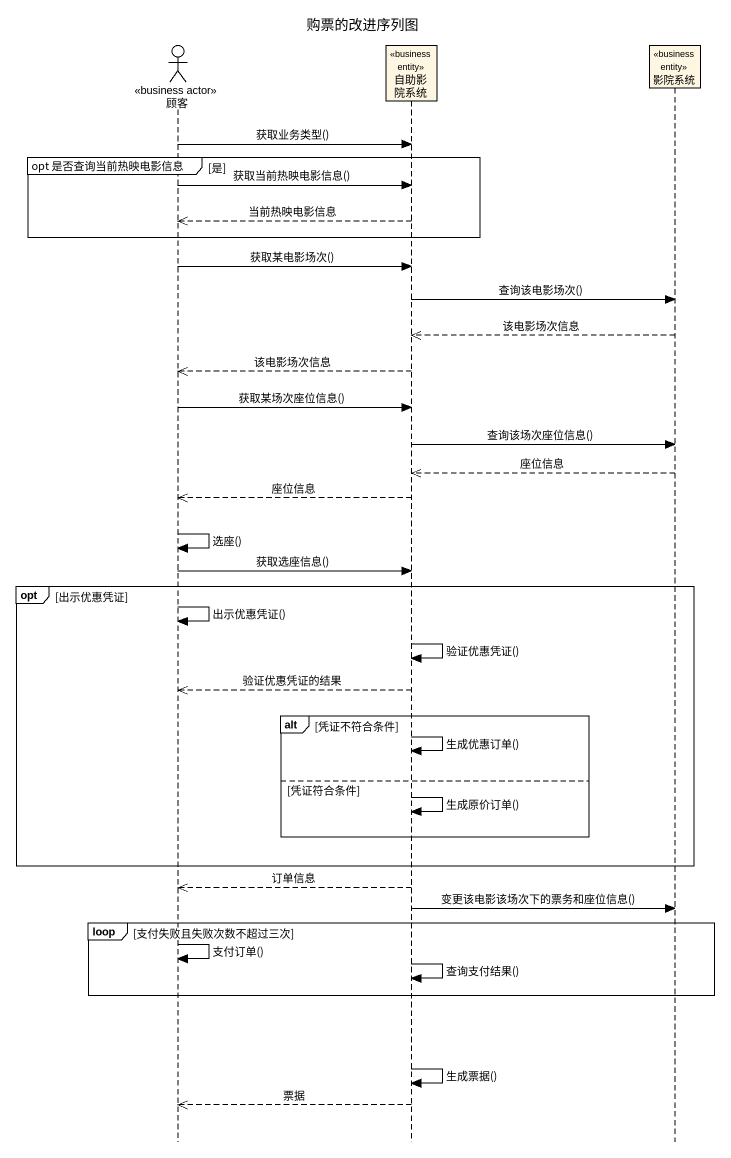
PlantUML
@startuml
title 购票的改进序列图
hide footbox
actor 顾客 <<business actor>>
participant 自助影院系统 <<business entity>>
participant 影院系统 <<business entity>>

顾客 -> 自助影院系统 : 获取业务类型()
group opt 是否查询当前热映电影信息 [是]
  顾客 -> 自助影院系统 : 获取当前热映电影信息()
  自助影院系统 -->> 顾客 : 当前热映电影信息
end
顾客 -> 自助影院系统 : 获取某电影场次()
自助影院系统 -> 影院系统 : 查询该电影场次()
影院系统 -->> 自助影院系统 : 该电影场次信息
自助影院系统 -->> 顾客 : 该电影场次信息
顾客 -> 自助影院系统 : 获取某场次座位信息()
自助影院系统 -> 影院系统 : 查询该场次座位信息()
影院系统 -->> 自助影院系统 : 座位信息
自助影院系统 -->> 顾客 : 座位信息
顾客 -> 顾客 : 选座()
顾客 -> 自助影院系统 : 获取选座信息()
opt 出示优惠凭证
  顾客 -> 顾客 : 出示优惠凭证()
  自助影院系统 -> 自助影院系统 : 验证优惠凭证()
  自助影院系统 -->> 顾客 : 验证优惠凭证的结果
  alt 凭证不符合条件
    自助影院系统 -> 自助影院系统 : 生成优惠订单()
  else 凭证符合条件
    自助影院系统 -> 自助影院系统 : 生成原价订单()
  end
end
自助影院系统 -->> 顾客 : 订单信息
自助影院系统 -> 影院系统 : 变更该电影该场次下的票务和座位信息()
loop 支付失败且失败次数不超过三次
  顾客 -> 顾客 : 支付订单()
  自助影院系统 -> 自助影院系统 : 查询支付结果()
end
自助影院系统 -> 自助影院系统 : 生成票据()
自助影院系统 -->> 顾客 : 票据
@enduml
